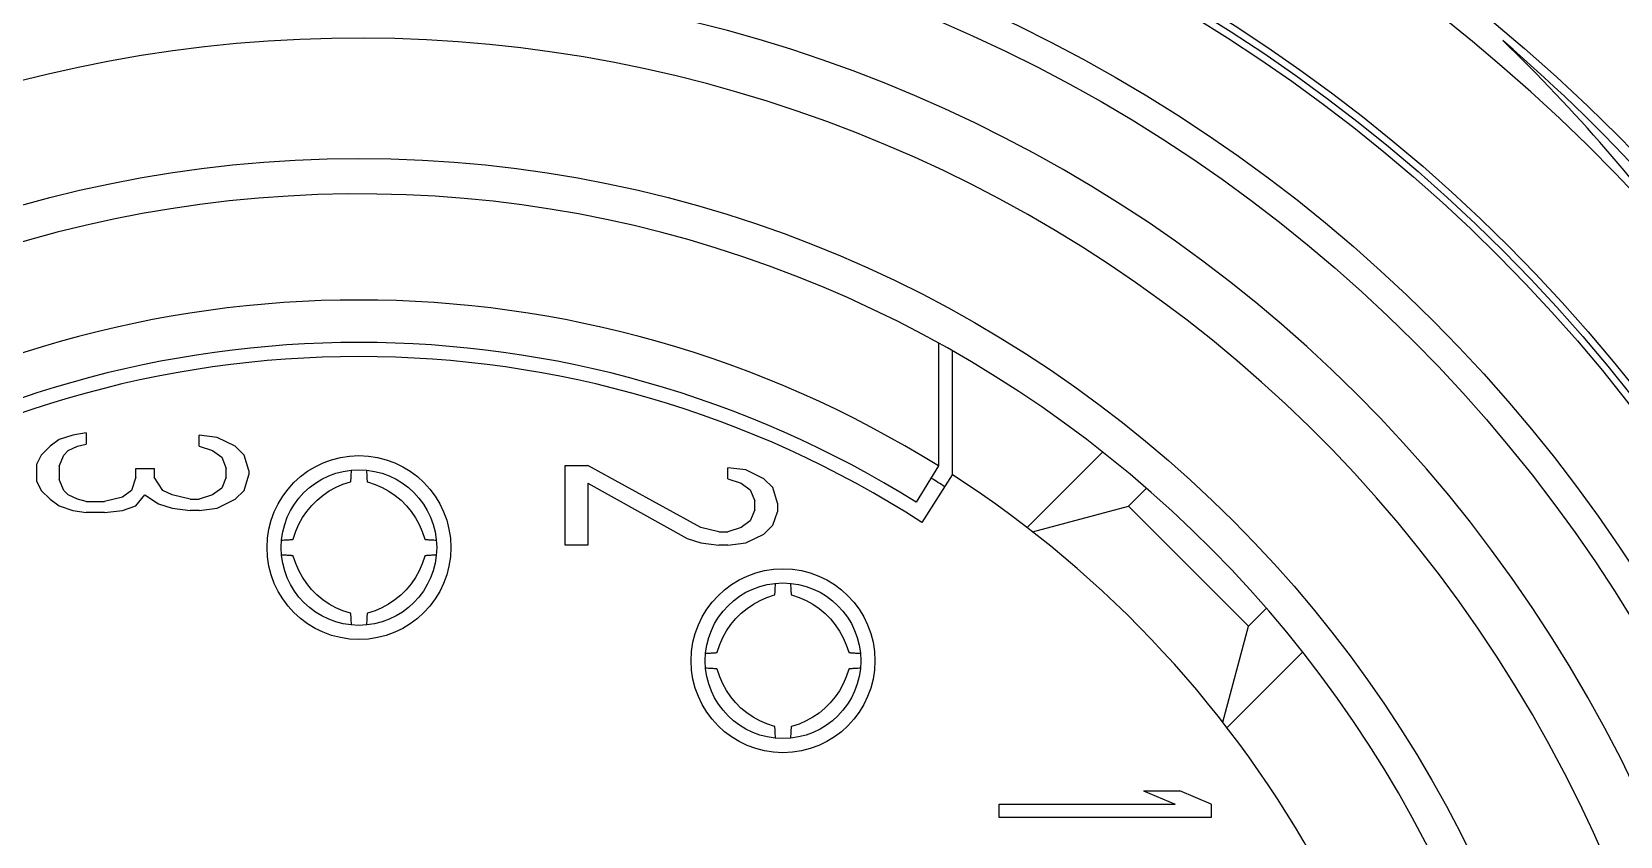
# Model space of a CAD drawing. Header units: millimetres. Extents: x 4086 to 8300, y 123 to 1549.
# Drawn here: x 6748.877 to 6751.686, y 660.253 to 661.674 of the extents above; entities that cross this region are included whole.
import ezdxf

# ---------------------------------------------------------------- set-up
doc = ezdxf.new("R2010")
doc.units = ezdxf.units.MM
doc.layers.add('外形图', color=7, linetype='Continuous')

msp = doc.modelspace()

# ---------------------------------------------------------------- linework, layer by layer
at = {"layer": '外形图'}
for p, q in [((6750.4805, 661.1243), (6750.4805, 660.907)), ((6750.5055, 660.8911), (6750.5055, 661.1103)), ((6748.9254, 660.9536), (6748.9095, 660.9419)), ((6748.9494, 660.9614), (6748.9254, 660.9536)), ((6748.9733, 660.9653), (6748.9494, 660.9614)), ((6748.9574, 660.9419), (6748.9733, 660.9458)), ((6748.9733, 660.9653), (6748.9733, 660.9458)), ((6749.2047, 660.9575), (6749.1728, 660.9614)), ((6749.1728, 660.9419), (6749.1728, 660.9614)), ((6749.2366, 660.9419), (6749.2047, 660.9575)), ((6748.8935, 660.9262), (6748.8855, 660.9106)), ((6748.9095, 660.9419), (6748.8935, 660.9262)), ((6748.9254, 660.9067), (6748.9334, 660.9262)), ((6748.9334, 660.9262), (6748.9414, 660.9341)), ((6748.9414, 660.9341), (6748.9574, 660.9419)), ((6749.1728, 660.9419), (6749.1967, 660.9341)), ((6749.1967, 660.9341), (6749.2127, 660.9223)), ((6749.2127, 660.9223), (6749.2207, 660.9028)), ((6749.2526, 660.9262), (6749.2366, 660.9419)), ((6749.2605, 660.8989), (6749.2526, 660.9262)), ((6750.7709, 660.9317), (6750.6373, 660.7981)), ((6748.8855, 660.8794), (6748.8855, 660.9106)), ((6748.9254, 660.9067), (6748.9254, 660.8833)), ((6749.0611, 660.9028), (6749.093, 660.9028)), ((6749.0611, 660.8872), (6749.0611, 660.9028)), ((6749.093, 660.9028), (6749.093, 660.8872)), ((6749.2207, 660.8872), (6749.2207, 660.9028)), ((6749.2526, 660.8637), (6749.2605, 660.8911)), ((6749.2605, 660.8989), (6749.2605, 660.8911)), ((6749.8205, 660.9078), (6749.8604, 660.9078)), ((6749.8205, 660.7672), (6749.8205, 660.9078)), ((6750.0599, 660.7984), (6749.8604, 660.9078)), ((6750.1397, 660.9), (6750.1078, 660.9039)), ((6750.1078, 660.8844), (6750.1078, 660.9039)), ((6750.1716, 660.8844), (6750.1397, 660.9)), ((6750.4805, 660.907), (6750.4409, 660.8433)), ((6750.4514, 660.8071), (6750.5055, 660.8911)), ((6748.8855, 660.8794), (6748.8935, 660.8637)), ((6748.8935, 660.8637), (6748.9095, 660.8481)), ((6748.9334, 660.8637), (6748.9254, 660.8833)), ((6748.9414, 660.8559), (6748.9334, 660.8637)), ((6749.0531, 660.8637), (6749.0371, 660.852)), ((6749.0611, 660.8872), (6749.0531, 660.8637)), ((6749.1089, 660.8637), (6749.093, 660.8872)), ((6749.1249, 660.8559), (6749.1089, 660.8637)), ((6749.2127, 660.8676), (6749.1967, 660.8559)), ((6749.2207, 660.8872), (6749.2127, 660.8676)), ((6749.2366, 660.8481), (6749.2526, 660.8637)), ((6749.8604, 660.8766), (6750.036, 660.7789)), ((6749.8604, 660.8766), (6749.8604, 660.7672)), ((6750.1078, 660.8844), (6750.1317, 660.8766)), ((6750.1317, 660.8766), (6750.1477, 660.8648)), ((6750.1477, 660.8648), (6750.1557, 660.8453)), ((6750.1876, 660.8687), (6750.1716, 660.8844)), ((6750.1955, 660.8414), (6750.1876, 660.8687)), ((6750.8167, 660.8361), (6750.8483, 660.8677)), ((6748.9095, 660.8481), (6748.9254, 660.8364)), ((6748.9254, 660.8364), (6748.9494, 660.8286)), ((6748.9574, 660.8481), (6748.9414, 660.8559)), ((6748.9733, 660.8442), (6748.9574, 660.8481)), ((6748.9733, 660.8442), (6749.0052, 660.8442)), ((6749.0371, 660.852), (6749.0052, 660.8442)), ((6749.0371, 660.8286), (6749.0611, 660.8364)), ((6749.0611, 660.8364), (6749.077, 660.8559)), ((6749.077, 660.8559), (6749.101, 660.8403)), ((6749.101, 660.8403), (6749.1249, 660.8325)), ((6749.1568, 660.8481), (6749.1249, 660.8559)), ((6749.1249, 660.8325), (6749.1568, 660.8286)), ((6749.1568, 660.8481), (6749.1728, 660.8481)), ((6749.1967, 660.8559), (6749.1728, 660.8481)), ((6749.1728, 660.8286), (6749.2047, 660.8325)), ((6749.2047, 660.8325), (6749.2366, 660.8481)), ((6750.1557, 660.8297), (6750.1557, 660.8453)), ((6750.1955, 660.8414), (6750.1955, 660.8258)), ((6750.647, 660.7906), (6750.8167, 660.8361)), ((6751.0289, 660.624), (6750.8167, 660.8361)), ((6748.9494, 660.8286), (6748.9733, 660.8247)), ((6749.0052, 660.8247), (6748.9733, 660.8247)), ((6749.0052, 660.8247), (6749.0371, 660.8286)), ((6749.1728, 660.8286), (6749.1568, 660.8286)), ((6750.1477, 660.8101), (6750.1317, 660.7984)), ((6750.1557, 660.8297), (6750.1477, 660.8101)), ((6750.1876, 660.8023), (6750.1955, 660.8258)), ((6750.036, 660.7789), (6750.0599, 660.7711)), ((6750.0918, 660.7906), (6750.0599, 660.7984)), ((6750.0918, 660.7906), (6750.1078, 660.7906)), ((6750.1317, 660.7984), (6750.1078, 660.7906)), ((6750.1397, 660.7711), (6750.1716, 660.7867)), ((6750.1716, 660.7867), (6750.1876, 660.8023)), ((6749.8604, 660.7672), (6749.8205, 660.7672)), ((6750.0599, 660.7711), (6750.0918, 660.7672)), ((6750.1078, 660.7672), (6750.0918, 660.7672)), ((6750.1078, 660.7672), (6750.1397, 660.7711)), ((6751.0605, 660.6556), (6751.0289, 660.624)), ((6750.9834, 660.4543), (6751.0289, 660.624)), ((6750.9909, 660.4446), (6751.1245, 660.5782)), ((6750.8434, 660.3328), (6750.9072, 660.3328)), ((6750.8434, 660.3328), (6750.8992, 660.3094)), ((6750.963, 660.3094), (6750.9072, 660.3328)), ((6750.588, 660.3094), (6750.8992, 660.3094)), ((6750.588, 660.2859), (6750.588, 660.3094)), ((6750.963, 660.3094), (6750.963, 660.2859)), ((6750.963, 660.2859), (6750.588, 660.2859))]:
    msp.add_line(p, q, dxfattribs=at)
for points in [[(6749.3393, 660.7777), (6749.3438, 660.7915), (6749.3492, 660.8039), (6749.3557, 660.8157), (6749.3633, 660.8268), (6749.372, 660.8372), (6749.3815, 660.8467), (6749.3919, 660.8553), (6749.4031, 660.8628), (6749.4149, 660.8693), (6749.4272, 660.8747), (6749.4407, 660.879)], [(6749.4704, 660.879), (6749.4843, 660.8745), (6749.4966, 660.8691), (6749.5084, 660.8626), (6749.5195, 660.855), (6749.5299, 660.8464), (6749.5394, 660.8368), (6749.548, 660.8264), (6749.5556, 660.8153), (6749.5621, 660.8035), (6749.5674, 660.7911), (6749.5718, 660.7777)], [(6749.4407, 660.6466), (6749.4268, 660.6511), (6749.4145, 660.6565), (6749.4027, 660.663), (6749.3916, 660.6706), (6749.3812, 660.6792), (6749.3717, 660.6888), (6749.3631, 660.6992), (6749.3555, 660.7103), (6749.349, 660.7221), (6749.3437, 660.7345), (6749.3393, 660.7479)], [(6749.5718, 660.7479), (6749.5673, 660.7341), (6749.5619, 660.7217), (6749.5553, 660.7099), (6749.5477, 660.6988), (6749.5391, 660.6884), (6749.5296, 660.6789), (6749.5192, 660.6703), (6749.508, 660.6628), (6749.4962, 660.6563), (6749.4839, 660.6509), (6749.4704, 660.6466)], [(6750.0893, 660.5777), (6750.0938, 660.5915), (6750.0992, 660.6039), (6750.1057, 660.6157), (6750.1133, 660.6268), (6750.122, 660.6372), (6750.1315, 660.6467), (6750.1419, 660.6553), (6750.1531, 660.6628), (6750.1649, 660.6693), (6750.1772, 660.6747), (6750.1907, 660.679)], [(6750.2204, 660.679), (6750.2343, 660.6745), (6750.2466, 660.6691), (6750.2584, 660.6626), (6750.2695, 660.655), (6750.2799, 660.6464), (6750.2894, 660.6368), (6750.298, 660.6264), (6750.3056, 660.6153), (6750.3121, 660.6035), (6750.3174, 660.5911), (6750.3218, 660.5777)], [(6750.1907, 660.4466), (6750.1768, 660.4511), (6750.1645, 660.4565), (6750.1527, 660.463), (6750.1416, 660.4706), (6750.1312, 660.4792), (6750.1217, 660.4888), (6750.1131, 660.4992), (6750.1055, 660.5103), (6750.099, 660.5221), (6750.0937, 660.5345), (6750.0893, 660.5479)], [(6750.3218, 660.5479), (6750.3173, 660.5341), (6750.3119, 660.5217), (6750.3053, 660.5099), (6750.2977, 660.4988), (6750.2891, 660.4884), (6750.2796, 660.4789), (6750.2692, 660.4703), (6750.258, 660.4628), (6750.2462, 660.4563), (6750.2339, 660.4509), (6750.2204, 660.4466)]]:
    msp.add_lwpolyline(points, dxfattribs=at)
for centre, radius in [((6749.4555, 659.2628), 3.75), ((6749.4555, 659.2628), 3.15), ((6749.4555, 659.2628), 2.875), ((6749.4555, 659.2628), 2.8625), ((6749.4555, 659.2628), 2.85), ((6749.4555, 659.2628), 2.6875), ((6749.4555, 659.2628), 2.6375), ((6749.4555, 659.2628), 2.1875), ((6749.4555, 660.7628), 0.1625), ((6749.4555, 660.7628), 0.1375), ((6750.2055, 660.5628), 0.1625), ((6750.2055, 660.5628), 0.1375)]:
    msp.add_circle(centre, radius, dxfattribs=at)
for centre, radius, start, end in [((6749.4555, 659.2628), 3.1, 320.6935, 279.3065), ((6749.4555, 659.2628), 2.5, 304.9239, 295.0761), ((6749.4555, 659.2628), 2.4, 305.9501, 294.0499), ((6749.3181, 659.4241), 3.1084, 36.1927, 45.9693), ((6749.4555, 659.2628), 2.125, 6.7563, 353.2437), ((6749.4555, 659.2628), 1.9375, 58.0599, 121.9401), ((6749.4555, 659.2628), 1.8625, 58.0599, 121.9401), ((6749.4555, 659.2628), 1.8375, 57.1845, 122.8155), ((6749.4555, 659.2628), 1.9375, 302.8155, 57.1845), ((6749.4555, 659.2628), 1.9125, 57.1845, 58.06)]:
    msp.add_arc(centre, radius, start, end, dxfattribs=at)
for points, knots in [([(6752.5268, 658.8365), (6752.5656, 659.0947), (6752.5777, 659.6235), (6752.397, 660.3941), (6752.0303, 661.0955), (6751.6763, 661.4883), (6751.4786, 661.659)], [0, 0, 0, 0, 0.249995, 0.499993, 0.749994, 1, 1, 1, 1]), ([(6749.4407, 660.879), (6749.4408, 660.8791), (6749.4409, 660.8797), (6749.4411, 660.8806), (6749.4413, 660.8824), (6749.4416, 660.8858), (6749.4419, 660.8916), (6749.4421, 660.8967), (6749.4422, 660.8996)], [0, 0, 0, 0, 0.021304, 0.072801, 0.155137, 0.267756, 0.58, 1, 1, 1, 1]), ([(6749.4689, 660.8996), (6749.469, 660.8967), (6749.4692, 660.8916), (6749.4695, 660.8858), (6749.4698, 660.8824), (6749.47, 660.8806), (6749.4702, 660.8797), (6749.4703, 660.8791), (6749.4704, 660.879)], [0, 0, 0, 0, 0.419997, 0.732238, 0.844855, 0.927189, 0.978684, 1, 1, 1, 1]), ([(6749.3188, 660.7761), (6749.3217, 660.7762), (6749.3267, 660.7764), (6749.3325, 660.7767), (6749.336, 660.777), (6749.3377, 660.7772), (6749.3387, 660.7774), (6749.3393, 660.7775), (6749.3393, 660.7777)], [0, 0, 0, 0, 0.419997, 0.732238, 0.844855, 0.927189, 0.978684, 1, 1, 1, 1]), ([(6749.5718, 660.7777), (6749.5718, 660.7775), (6749.5724, 660.7774), (6749.5734, 660.7772), (6749.5751, 660.777), (6749.5785, 660.7767), (6749.5844, 660.7764), (6749.5894, 660.7762), (6749.5923, 660.7761)], [0, 0, 0, 0, 0.021304, 0.072801, 0.155137, 0.267756, 0.580001, 1, 1, 1, 1]), ([(6749.3393, 660.7479), (6749.3393, 660.7481), (6749.3387, 660.7482), (6749.3377, 660.7484), (6749.336, 660.7486), (6749.3325, 660.7489), (6749.3267, 660.7492), (6749.3217, 660.7494), (6749.3188, 660.7495)], [0, 0, 0, 0, 0.021304, 0.072801, 0.155137, 0.267756, 0.580001, 1, 1, 1, 1]), ([(6749.5923, 660.7495), (6749.5894, 660.7494), (6749.5844, 660.7492), (6749.5785, 660.7489), (6749.5751, 660.7486), (6749.5734, 660.7484), (6749.5724, 660.7482), (6749.5718, 660.7481), (6749.5718, 660.7479)], [0, 0, 0, 0, 0.419997, 0.732238, 0.844855, 0.927189, 0.978684, 1, 1, 1, 1]), ([(6750.1907, 660.679), (6750.1908, 660.6791), (6750.1909, 660.6797), (6750.1911, 660.6806), (6750.1913, 660.6824), (6750.1916, 660.6858), (6750.1919, 660.6916), (6750.1921, 660.6967), (6750.1922, 660.6996)], [0, 0, 0, 0, 0.021304, 0.072801, 0.155137, 0.267756, 0.58, 1, 1, 1, 1]), ([(6750.2189, 660.6996), (6750.219, 660.6967), (6750.2192, 660.6916), (6750.2195, 660.6858), (6750.2198, 660.6824), (6750.22, 660.6806), (6750.2202, 660.6797), (6750.2203, 660.6791), (6750.2204, 660.679)], [0, 0, 0, 0, 0.419997, 0.732238, 0.844855, 0.927189, 0.978684, 1, 1, 1, 1]), ([(6749.4422, 660.626), (6749.4421, 660.6289), (6749.4419, 660.634), (6749.4416, 660.6398), (6749.4413, 660.6432), (6749.4411, 660.645), (6749.4409, 660.6459), (6749.4408, 660.6465), (6749.4407, 660.6466)], [0, 0, 0, 0, 0.419997, 0.732238, 0.844855, 0.927189, 0.978684, 1, 1, 1, 1]), ([(6749.4704, 660.6466), (6749.4703, 660.6465), (6749.4702, 660.6459), (6749.47, 660.645), (6749.4698, 660.6432), (6749.4695, 660.6398), (6749.4692, 660.634), (6749.469, 660.6289), (6749.4689, 660.626)], [0, 0, 0, 0, 0.021304, 0.072801, 0.155137, 0.267756, 0.580001, 1, 1, 1, 1]), ([(6750.0688, 660.5761), (6750.0717, 660.5762), (6750.0767, 660.5764), (6750.0825, 660.5767), (6750.086, 660.577), (6750.0877, 660.5772), (6750.0887, 660.5774), (6750.0893, 660.5775), (6750.0893, 660.5777)], [0, 0, 0, 0, 0.419997, 0.732238, 0.844855, 0.927189, 0.978684, 1, 1, 1, 1]), ([(6750.3218, 660.5777), (6750.3218, 660.5775), (6750.3224, 660.5774), (6750.3234, 660.5772), (6750.3251, 660.577), (6750.3285, 660.5767), (6750.3344, 660.5764), (6750.3394, 660.5762), (6750.3423, 660.5761)], [0, 0, 0, 0, 0.021304, 0.072801, 0.155137, 0.267756, 0.580001, 1, 1, 1, 1]), ([(6750.0893, 660.5479), (6750.0893, 660.5481), (6750.0887, 660.5482), (6750.0877, 660.5484), (6750.086, 660.5486), (6750.0825, 660.5489), (6750.0767, 660.5492), (6750.0717, 660.5494), (6750.0688, 660.5495)], [0, 0, 0, 0, 0.021304, 0.072801, 0.155137, 0.267756, 0.580001, 1, 1, 1, 1]), ([(6750.3423, 660.5495), (6750.3394, 660.5494), (6750.3344, 660.5492), (6750.3285, 660.5489), (6750.3251, 660.5486), (6750.3234, 660.5484), (6750.3224, 660.5482), (6750.3218, 660.5481), (6750.3218, 660.5479)], [0, 0, 0, 0, 0.419997, 0.732238, 0.844855, 0.927189, 0.978684, 1, 1, 1, 1]), ([(6750.1922, 660.426), (6750.1921, 660.4289), (6750.1919, 660.434), (6750.1916, 660.4398), (6750.1913, 660.4432), (6750.1911, 660.445), (6750.1909, 660.4459), (6750.1908, 660.4465), (6750.1907, 660.4466)], [0, 0, 0, 0, 0.419997, 0.732238, 0.844855, 0.927189, 0.978684, 1, 1, 1, 1]), ([(6750.2204, 660.4466), (6750.2203, 660.4465), (6750.2202, 660.4459), (6750.22, 660.445), (6750.2198, 660.4432), (6750.2195, 660.4398), (6750.2192, 660.434), (6750.219, 660.4289), (6750.2189, 660.426)], [0, 0, 0, 0, 0.021304, 0.072801, 0.155137, 0.267756, 0.580001, 1, 1, 1, 1])]:
    msp.add_open_spline(points, degree=3, knots=knots, dxfattribs=at)

doc.saveas('drawing.dxf')
